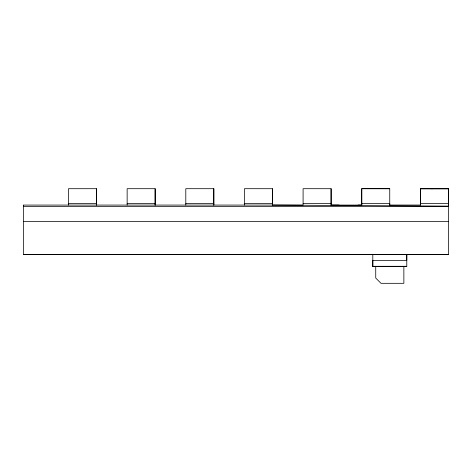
<?xml version="1.0" encoding="UTF-8"?>
<svg xmlns="http://www.w3.org/2000/svg" width="472" height="472" viewBox="0 0 472 472"><rect width="100%" height="100%" fill="white"/><g stroke="black" fill="none" stroke-linecap="round" stroke-linejoin="round"><path stroke-width="0.71" d="M372.797 254.62L23.6 254.638L23.618 205.078L303.095 205.078L303.095 188.694L331.102 188.706L331.102 205.078L339.108 205.084M96.5 188.706L96.5 205.078L96.5 188.7L68.499 188.706L68.499 205.078M155.152 188.706L155.152 205.078L155.152 188.7L127.145 188.7L127.145 205.078M213.804 188.706L213.804 205.078L213.804 188.7L185.797 188.7L185.797 205.078M448.394 206.111L272.45 205.078L272.45 188.706L244.443 188.694L244.443 205.078M389.748 205.09L389.748 188.712L361.747 188.682L361.747 205.078L358.083 205.084M406.77 254.603L448.394 254.656L448.4 188.735L420.393 188.723L420.387 205.049L389.748 205.037L389.748 203.544L361.741 203.562L361.747 204.311M406.781 254.638L372.762 254.609M448.376 221.427L23.618 221.462M420.393 205.102L420.393 188.723L448.37 188.729L433.992 188.729M430.948 188.723L432.812 188.723M389.748 188.712L361.747 188.706L361.747 205.078L331.102 205.078L331.102 188.694M420.399 188.723L433.98 188.723M68.499 203.526L96.5 203.526M127.145 203.526L155.152 203.526M185.797 203.526L213.804 203.526M244.443 203.526L272.45 203.526M303.095 203.526L331.102 203.526M420.387 203.532L448.394 203.515L448.394 206.6L23.618 206.636L23.618 205.078M23.6 254.644L448.394 254.65M406.787 266.326L372.803 266.326L406.787 266.326L406.781 254.614M448.4 206.636L448.359 188.741M406.776 254.544L406.781 260.402L372.809 260.467L372.803 266.326L372.803 254.609M403.861 266.326L403.861 283.318L381.01 283.318L375.736 278.043L375.736 266.326M272.45 188.694L272.45 205.078"/></g></svg>
